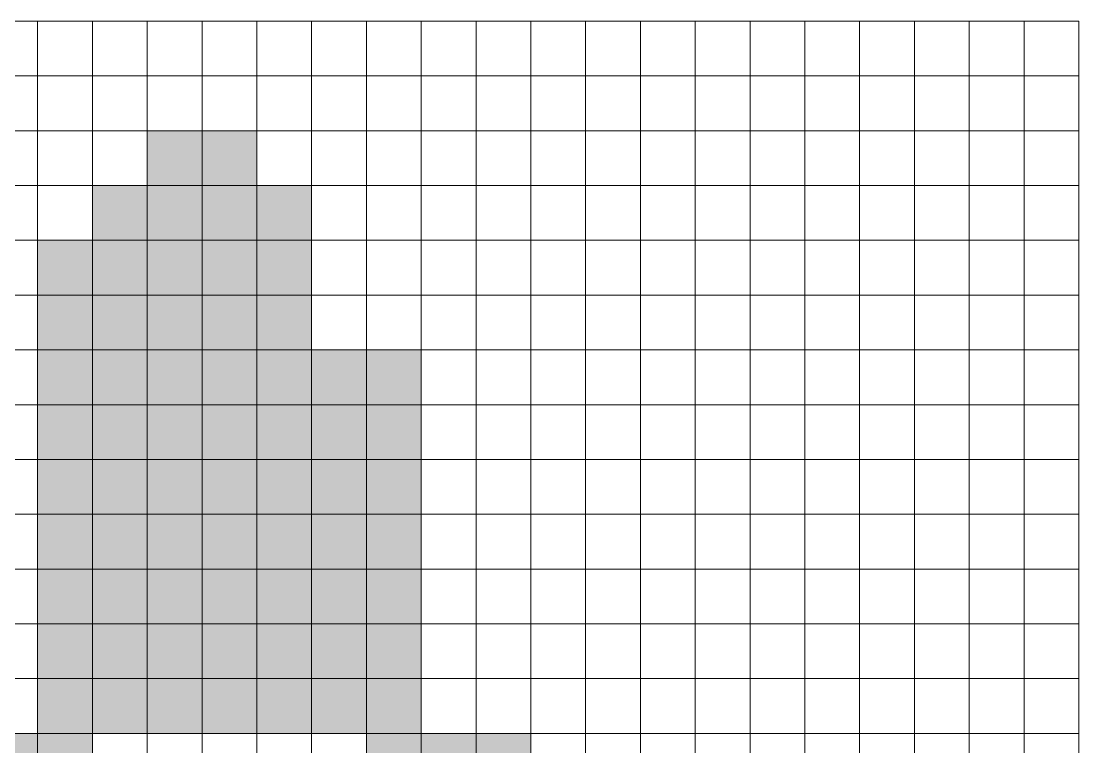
# Model space of a CAD drawing. Header units: millimetres. Extents: x 7481 to 272303, y 53290 to 107290.
# Drawn here: x 142739 to 162039, y 90045 to 103290 of the extents above; entities that cross this region are included whole.
import ezdxf

# ---------------------------------------------------------------- set-up
doc = ezdxf.new("R2010")
doc.units = ezdxf.units.MM
doc.layers.get('0').update_dxf_attribs({"lineweight": 0})
for name, color, linetype in [('l_square', 30, 'Continuous'), ('m_square', 40, 'Continuous'), ('o_building', 252, 'Continuous'), ('river', 140, 'Continuous')]:
    doc.layers.add(name, color=color, linetype=linetype)

msp = doc.modelspace()

# ---------------------------------------------------------------- hatches: boundary and pattern name
at = {"layer": 'l_square'}
h = msp.add_hatch(color=256, dxfattribs=at)
h.dxf.hatch_style = 1
h.paths.add_polyline_path([(151039, 90290), (150039, 90290), (150039, 89290), (151039, 89290)])
h = msp.add_hatch(color=256, dxfattribs=at)
h.dxf.hatch_style = 1
h.paths.add_polyline_path([(152039, 90290), (151039, 90290), (151039, 89290), (152039, 89290)])
at = {"layer": 'm_square'}
h = msp.add_hatch(color=256, dxfattribs=at)
h.dxf.hatch_style = 1
h.paths.add_polyline_path([(144039, 91290), (143039, 91290), (143039, 90290), (144039, 90290)])
h = msp.add_hatch(color=256, dxfattribs=at)
h.dxf.hatch_style = 1
h.paths.add_polyline_path([(144039, 90290), (143039, 90290), (143039, 89290), (144039, 89290)])
h = msp.add_hatch(color=256, dxfattribs=at)
h.dxf.hatch_style = 1
h.paths.add_polyline_path([(150039, 90290), (149039, 90290), (149039, 89290), (150039, 89290)])
at = {"layer": 'o_building'}
h = msp.add_hatch(color=256, dxfattribs=at)
h.dxf.hatch_style = 1
h.paths.add_polyline_path([(146039, 101290), (145039, 101290), (145039, 100290), (146039, 100290)])
h = msp.add_hatch(color=256, dxfattribs=at)
h.dxf.hatch_style = 1
h.paths.add_polyline_path([(147039, 101290), (146039, 101290), (146039, 100290), (147039, 100290)])
h = msp.add_hatch(color=256, dxfattribs=at)
h.dxf.hatch_style = 1
h.paths.add_polyline_path([(145039, 100290), (144039, 100290), (144039, 99290), (145039, 99290)])
h = msp.add_hatch(color=256, dxfattribs=at)
h.dxf.hatch_style = 1
h.paths.add_polyline_path([(146039, 100290), (145039, 100290), (145039, 99290), (146039, 99290)])
h = msp.add_hatch(color=256, dxfattribs=at)
h.dxf.hatch_style = 1
h.paths.add_polyline_path([(147039, 100290), (146039, 100290), (146039, 99290), (147039, 99290)])
h = msp.add_hatch(color=256, dxfattribs=at)
h.dxf.hatch_style = 1
h.paths.add_polyline_path([(148039, 100290), (147039, 100290), (147039, 99290), (148039, 99290)])
h = msp.add_hatch(color=256, dxfattribs=at)
h.dxf.hatch_style = 1
h.paths.add_polyline_path([(144039, 99290), (143039, 99290), (143039, 98290), (144039, 98290)])
h = msp.add_hatch(color=256, dxfattribs=at)
h.dxf.hatch_style = 1
h.paths.add_polyline_path([(145039, 99290), (144039, 99290), (144039, 98290), (145039, 98290)])
h = msp.add_hatch(color=256, dxfattribs=at)
h.dxf.hatch_style = 1
h.paths.add_polyline_path([(146039, 99290), (145039, 99290), (145039, 98290), (146039, 98290)])
h = msp.add_hatch(color=256, dxfattribs=at)
h.dxf.hatch_style = 1
h.paths.add_polyline_path([(147039, 99290), (146039, 99290), (146039, 98290), (147039, 98290)])
h = msp.add_hatch(color=256, dxfattribs=at)
h.dxf.hatch_style = 1
h.paths.add_polyline_path([(148039, 99290), (147039, 99290), (147039, 98290), (148039, 98290)])
h = msp.add_hatch(color=256, dxfattribs=at)
h.dxf.hatch_style = 1
h.paths.add_polyline_path([(144039, 98290), (143039, 98290), (143039, 97290), (144039, 97290)])
h = msp.add_hatch(color=256, dxfattribs=at)
h.dxf.hatch_style = 1
h.paths.add_polyline_path([(145039, 98290), (144039, 98290), (144039, 97290), (145039, 97290)])
h = msp.add_hatch(color=256, dxfattribs=at)
h.dxf.hatch_style = 1
h.paths.add_polyline_path([(146039, 98290), (145039, 98290), (145039, 97290), (146039, 97290)])
h = msp.add_hatch(color=256, dxfattribs=at)
h.dxf.hatch_style = 1
h.paths.add_polyline_path([(147039, 98290), (146039, 98290), (146039, 97290), (147039, 97290)])
h = msp.add_hatch(color=256, dxfattribs=at)
h.dxf.hatch_style = 1
h.paths.add_polyline_path([(148039, 98290), (147039, 98290), (147039, 97290), (148039, 97290)])
h = msp.add_hatch(color=256, dxfattribs=at)
h.dxf.hatch_style = 1
h.paths.add_polyline_path([(144039, 97290), (143039, 97290), (143039, 96290), (144039, 96290)])
h = msp.add_hatch(color=256, dxfattribs=at)
h.dxf.hatch_style = 1
h.paths.add_polyline_path([(145039, 97290), (144039, 97290), (144039, 96290), (145039, 96290)])
h = msp.add_hatch(color=256, dxfattribs=at)
h.dxf.hatch_style = 1
h.paths.add_polyline_path([(146039, 97290), (145039, 97290), (145039, 96290), (146039, 96290)])
h = msp.add_hatch(color=256, dxfattribs=at)
h.dxf.hatch_style = 1
h.paths.add_polyline_path([(147039, 97290), (146039, 97290), (146039, 96290), (147039, 96290)])
h = msp.add_hatch(color=256, dxfattribs=at)
h.dxf.hatch_style = 1
h.paths.add_polyline_path([(148039, 97290), (147039, 97290), (147039, 96290), (148039, 96290)])
h = msp.add_hatch(color=256, dxfattribs=at)
h.dxf.hatch_style = 1
h.paths.add_polyline_path([(149039, 97290), (148039, 97290), (148039, 96290), (149039, 96290)])
h = msp.add_hatch(color=256, dxfattribs=at)
h.dxf.hatch_style = 1
h.paths.add_polyline_path([(150039, 97290), (149039, 97290), (149039, 96290), (150039, 96290)])
h = msp.add_hatch(color=256, dxfattribs=at)
h.dxf.hatch_style = 1
h.paths.add_polyline_path([(144039, 96290), (143039, 96290), (143039, 95290), (144039, 95290)])
h = msp.add_hatch(color=256, dxfattribs=at)
h.dxf.hatch_style = 1
h.paths.add_polyline_path([(145039, 96290), (144039, 96290), (144039, 95290), (145039, 95290)])
h = msp.add_hatch(color=256, dxfattribs=at)
h.dxf.hatch_style = 1
h.paths.add_polyline_path([(146039, 96290), (145039, 96290), (145039, 95290), (146039, 95290)])
h = msp.add_hatch(color=256, dxfattribs=at)
h.dxf.hatch_style = 1
h.paths.add_polyline_path([(147039, 96290), (146039, 96290), (146039, 95290), (147039, 95290)])
h = msp.add_hatch(color=256, dxfattribs=at)
h.dxf.hatch_style = 1
h.paths.add_polyline_path([(148039, 96290), (147039, 96290), (147039, 95290), (148039, 95290)])
h = msp.add_hatch(color=256, dxfattribs=at)
h.dxf.hatch_style = 1
h.paths.add_polyline_path([(149039, 96290), (148039, 96290), (148039, 95290), (149039, 95290)])
h = msp.add_hatch(color=256, dxfattribs=at)
h.dxf.hatch_style = 1
h.paths.add_polyline_path([(150039, 96290), (149039, 96290), (149039, 95290), (150039, 95290)])
h = msp.add_hatch(color=256, dxfattribs=at)
h.dxf.hatch_style = 1
h.paths.add_polyline_path([(144039, 95290), (143039, 95290), (143039, 94290), (144039, 94290)])
h = msp.add_hatch(color=256, dxfattribs=at)
h.dxf.hatch_style = 1
h.paths.add_polyline_path([(145039, 95290), (144039, 95290), (144039, 94290), (145039, 94290)])
h = msp.add_hatch(color=256, dxfattribs=at)
h.dxf.hatch_style = 1
h.paths.add_polyline_path([(146039, 95290), (145039, 95290), (145039, 94290), (146039, 94290)])
h = msp.add_hatch(color=256, dxfattribs=at)
h.dxf.hatch_style = 1
h.paths.add_polyline_path([(147039, 95290), (146039, 95290), (146039, 94290), (147039, 94290)])
h = msp.add_hatch(color=256, dxfattribs=at)
h.dxf.hatch_style = 1
h.paths.add_polyline_path([(148039, 95290), (147039, 95290), (147039, 94290), (148039, 94290)])
h = msp.add_hatch(color=256, dxfattribs=at)
h.dxf.hatch_style = 1
h.paths.add_polyline_path([(149039, 95290), (148039, 95290), (148039, 94290), (149039, 94290)])
h = msp.add_hatch(color=256, dxfattribs=at)
h.dxf.hatch_style = 1
h.paths.add_polyline_path([(150039, 95290), (149039, 95290), (149039, 94290), (150039, 94290)])
h = msp.add_hatch(color=256, dxfattribs=at)
h.dxf.hatch_style = 1
h.paths.add_polyline_path([(144039, 94290), (143039, 94290), (143039, 93290), (144039, 93290)])
h = msp.add_hatch(color=256, dxfattribs=at)
h.dxf.hatch_style = 1
h.paths.add_polyline_path([(145039, 94290), (144039, 94290), (144039, 93290), (145039, 93290)])
h = msp.add_hatch(color=256, dxfattribs=at)
h.dxf.hatch_style = 1
h.paths.add_polyline_path([(146039, 94290), (145039, 94290), (145039, 93290), (146039, 93290)])
h = msp.add_hatch(color=256, dxfattribs=at)
h.dxf.hatch_style = 1
h.paths.add_polyline_path([(147039, 94290), (146039, 94290), (146039, 93290), (147039, 93290)])
h = msp.add_hatch(color=256, dxfattribs=at)
h.dxf.hatch_style = 1
h.paths.add_polyline_path([(148039, 94290), (147039, 94290), (147039, 93290), (148039, 93290)])
h = msp.add_hatch(color=256, dxfattribs=at)
h.dxf.hatch_style = 1
h.paths.add_polyline_path([(149039, 94290), (148039, 94290), (148039, 93290), (149039, 93290)])
h = msp.add_hatch(color=256, dxfattribs=at)
h.dxf.hatch_style = 1
h.paths.add_polyline_path([(150039, 94290), (149039, 94290), (149039, 93290), (150039, 93290)])
h = msp.add_hatch(color=256, dxfattribs=at)
h.dxf.hatch_style = 1
h.paths.add_polyline_path([(144039, 93290), (143039, 93290), (143039, 92290), (144039, 92290)])
h = msp.add_hatch(color=256, dxfattribs=at)
h.dxf.hatch_style = 1
h.paths.add_polyline_path([(145039, 93290), (144039, 93290), (144039, 92290), (145039, 92290)])
h = msp.add_hatch(color=256, dxfattribs=at)
h.dxf.hatch_style = 1
h.paths.add_polyline_path([(146039, 93290), (145039, 93290), (145039, 92290), (146039, 92290)])
h = msp.add_hatch(color=256, dxfattribs=at)
h.dxf.hatch_style = 1
h.paths.add_polyline_path([(147039, 93290), (146039, 93290), (146039, 92290), (147039, 92290)])
h = msp.add_hatch(color=256, dxfattribs=at)
h.dxf.hatch_style = 1
h.paths.add_polyline_path([(148039, 93290), (147039, 93290), (147039, 92290), (148039, 92290)])
h = msp.add_hatch(color=256, dxfattribs=at)
h.dxf.hatch_style = 1
h.paths.add_polyline_path([(149039, 93290), (148039, 93290), (148039, 92290), (149039, 92290)])
h = msp.add_hatch(color=256, dxfattribs=at)
h.dxf.hatch_style = 1
h.paths.add_polyline_path([(150039, 93290), (149039, 93290), (149039, 92290), (150039, 92290)])
h = msp.add_hatch(color=256, dxfattribs=at)
h.dxf.hatch_style = 1
h.paths.add_polyline_path([(144039, 92290), (143039, 92290), (143039, 91290), (144039, 91290)])
h = msp.add_hatch(color=256, dxfattribs=at)
h.dxf.hatch_style = 1
h.paths.add_polyline_path([(145039, 92290), (144039, 92290), (144039, 91290), (145039, 91290)])
h = msp.add_hatch(color=256, dxfattribs=at)
h.dxf.hatch_style = 1
h.paths.add_polyline_path([(146039, 92290), (145039, 92290), (145039, 91290), (146039, 91290)])
h = msp.add_hatch(color=256, dxfattribs=at)
h.dxf.hatch_style = 1
h.paths.add_polyline_path([(147039, 92290), (146039, 92290), (146039, 91290), (147039, 91290)])
h = msp.add_hatch(color=256, dxfattribs=at)
h.dxf.hatch_style = 1
h.paths.add_polyline_path([(148039, 92290), (147039, 92290), (147039, 91290), (148039, 91290)])
h = msp.add_hatch(color=256, dxfattribs=at)
h.dxf.hatch_style = 1
h.paths.add_polyline_path([(149039, 92290), (148039, 92290), (148039, 91290), (149039, 91290)])
h = msp.add_hatch(color=256, dxfattribs=at)
h.dxf.hatch_style = 1
h.paths.add_polyline_path([(150039, 92290), (149039, 92290), (149039, 91290), (150039, 91290)])
h = msp.add_hatch(color=256, dxfattribs=at)
h.dxf.hatch_style = 1
h.paths.add_polyline_path([(145039, 91290), (144039, 91290), (144039, 90290), (145039, 90290)])
h = msp.add_hatch(color=256, dxfattribs=at)
h.dxf.hatch_style = 1
h.paths.add_polyline_path([(146039, 91290), (145039, 91290), (145039, 90290), (146039, 90290)])
h = msp.add_hatch(color=256, dxfattribs=at)
h.dxf.hatch_style = 1
h.paths.add_polyline_path([(147039, 91290), (146039, 91290), (146039, 90290), (147039, 90290)])
h = msp.add_hatch(color=256, dxfattribs=at)
h.dxf.hatch_style = 1
h.paths.add_polyline_path([(148039, 91290), (147039, 91290), (147039, 90290), (148039, 90290)])
h = msp.add_hatch(color=256, dxfattribs=at)
h.dxf.hatch_style = 1
h.paths.add_polyline_path([(149039, 91290), (148039, 91290), (148039, 90290), (149039, 90290)])
h = msp.add_hatch(color=256, dxfattribs=at)
h.dxf.hatch_style = 1
h.paths.add_polyline_path([(150039, 91290), (149039, 91290), (149039, 90290), (150039, 90290)])
at = {"layer": 'river'}
h = msp.add_hatch(color=256, dxfattribs=at)
h.dxf.hatch_style = 1
h.paths.add_polyline_path([(143039, 90290), (142039, 90290), (142039, 89290), (143039, 89290)])

# ---------------------------------------------------------------- linework, layer by layer
for points in [[(142039, 102290), (143039, 102290), (143039, 103290), (142039, 103290)], [(143039, 102290), (144039, 102290), (144039, 103290), (143039, 103290)], [(144039, 102290), (145039, 102290), (145039, 103290), (144039, 103290)], [(145039, 102290), (146039, 102290), (146039, 103290), (145039, 103290)], [(146039, 102290), (147039, 102290), (147039, 103290), (146039, 103290)], [(147039, 102290), (148039, 102290), (148039, 103290), (147039, 103290)], [(148039, 102290), (149039, 102290), (149039, 103290), (148039, 103290)], [(149039, 102290), (150039, 102290), (150039, 103290), (149039, 103290)], [(150039, 102290), (151039, 102290), (151039, 103290), (150039, 103290)], [(151039, 102290), (152039, 102290), (152039, 103290), (151039, 103290)], [(152039, 102290), (153039, 102290), (153039, 103290), (152039, 103290)], [(153039, 102290), (154039, 102290), (154039, 103290), (153039, 103290)], [(154039, 102290), (155039, 102290), (155039, 103290), (154039, 103290)], [(155039, 102290), (156039, 102290), (156039, 103290), (155039, 103290)], [(156039, 102290), (157039, 102290), (157039, 103290), (156039, 103290)], [(157039, 102290), (158039, 102290), (158039, 103290), (157039, 103290)], [(158039, 102290), (159039, 102290), (159039, 103290), (158039, 103290)], [(159039, 102290), (160039, 102290), (160039, 103290), (159039, 103290)], [(160039, 102290), (161039, 102290), (161039, 103290), (160039, 103290)], [(161039, 102290), (162039, 102290), (162039, 103290), (161039, 103290)], [(142039, 101290), (143039, 101290), (143039, 102290), (142039, 102290)], [(143039, 101290), (144039, 101290), (144039, 102290), (143039, 102290)], [(144039, 101290), (145039, 101290), (145039, 102290), (144039, 102290)], [(145039, 101290), (146039, 101290), (146039, 102290), (145039, 102290)], [(146039, 101290), (147039, 101290), (147039, 102290), (146039, 102290)], [(147039, 101290), (148039, 101290), (148039, 102290), (147039, 102290)], [(148039, 101290), (149039, 101290), (149039, 102290), (148039, 102290)], [(149039, 101290), (150039, 101290), (150039, 102290), (149039, 102290)], [(150039, 101290), (151039, 101290), (151039, 102290), (150039, 102290)], [(151039, 101290), (152039, 101290), (152039, 102290), (151039, 102290)], [(152039, 101290), (153039, 101290), (153039, 102290), (152039, 102290)], [(153039, 101290), (154039, 101290), (154039, 102290), (153039, 102290)], [(154039, 101290), (155039, 101290), (155039, 102290), (154039, 102290)], [(155039, 101290), (156039, 101290), (156039, 102290), (155039, 102290)], [(156039, 101290), (157039, 101290), (157039, 102290), (156039, 102290)], [(157039, 101290), (158039, 101290), (158039, 102290), (157039, 102290)], [(158039, 101290), (159039, 101290), (159039, 102290), (158039, 102290)], [(159039, 101290), (160039, 101290), (160039, 102290), (159039, 102290)], [(160039, 101290), (161039, 101290), (161039, 102290), (160039, 102290)], [(161039, 101290), (162039, 101290), (162039, 102290), (161039, 102290)], [(142039, 100290), (143039, 100290), (143039, 101290), (142039, 101290)], [(143039, 100290), (144039, 100290), (144039, 101290), (143039, 101290)], [(144039, 100290), (145039, 100290), (145039, 101290), (144039, 101290)], [(145039, 100290), (146039, 100290), (146039, 101290), (145039, 101290)], [(146039, 100290), (147039, 100290), (147039, 101290), (146039, 101290)], [(147039, 100290), (148039, 100290), (148039, 101290), (147039, 101290)], [(148039, 100290), (149039, 100290), (149039, 101290), (148039, 101290)], [(149039, 100290), (150039, 100290), (150039, 101290), (149039, 101290)], [(150039, 100290), (151039, 100290), (151039, 101290), (150039, 101290)], [(151039, 100290), (152039, 100290), (152039, 101290), (151039, 101290)], [(152039, 100290), (153039, 100290), (153039, 101290), (152039, 101290)], [(153039, 100290), (154039, 100290), (154039, 101290), (153039, 101290)], [(154039, 100290), (155039, 100290), (155039, 101290), (154039, 101290)], [(155039, 100290), (156039, 100290), (156039, 101290), (155039, 101290)], [(156039, 100290), (157039, 100290), (157039, 101290), (156039, 101290)], [(157039, 100290), (158039, 100290), (158039, 101290), (157039, 101290)], [(158039, 100290), (159039, 100290), (159039, 101290), (158039, 101290)], [(159039, 100290), (160039, 100290), (160039, 101290), (159039, 101290)], [(160039, 100290), (161039, 100290), (161039, 101290), (160039, 101290)], [(161039, 100290), (162039, 100290), (162039, 101290), (161039, 101290)], [(142039, 99290), (143039, 99290), (143039, 100290), (142039, 100290)], [(143039, 99290), (144039, 99290), (144039, 100290), (143039, 100290)], [(144039, 99290), (145039, 99290), (145039, 100290), (144039, 100290)], [(145039, 99290), (146039, 99290), (146039, 100290), (145039, 100290)], [(146039, 99290), (147039, 99290), (147039, 100290), (146039, 100290)], [(147039, 99290), (148039, 99290), (148039, 100290), (147039, 100290)], [(148039, 99290), (149039, 99290), (149039, 100290), (148039, 100290)], [(149039, 99290), (150039, 99290), (150039, 100290), (149039, 100290)], [(150039, 99290), (151039, 99290), (151039, 100290), (150039, 100290)], [(151039, 99290), (152039, 99290), (152039, 100290), (151039, 100290)], [(152039, 99290), (153039, 99290), (153039, 100290), (152039, 100290)], [(153039, 99290), (154039, 99290), (154039, 100290), (153039, 100290)], [(154039, 99290), (155039, 99290), (155039, 100290), (154039, 100290)], [(155039, 99290), (156039, 99290), (156039, 100290), (155039, 100290)], [(156039, 99290), (157039, 99290), (157039, 100290), (156039, 100290)], [(157039, 99290), (158039, 99290), (158039, 100290), (157039, 100290)], [(158039, 99290), (159039, 99290), (159039, 100290), (158039, 100290)], [(159039, 99290), (160039, 99290), (160039, 100290), (159039, 100290)], [(160039, 99290), (161039, 99290), (161039, 100290), (160039, 100290)], [(161039, 99290), (162039, 99290), (162039, 100290), (161039, 100290)], [(142039, 98290), (143039, 98290), (143039, 99290), (142039, 99290)], [(143039, 98290), (144039, 98290), (144039, 99290), (143039, 99290)], [(144039, 98290), (145039, 98290), (145039, 99290), (144039, 99290)], [(145039, 98290), (146039, 98290), (146039, 99290), (145039, 99290)], [(146039, 98290), (147039, 98290), (147039, 99290), (146039, 99290)], [(147039, 98290), (148039, 98290), (148039, 99290), (147039, 99290)], [(148039, 98290), (149039, 98290), (149039, 99290), (148039, 99290)], [(149039, 98290), (150039, 98290), (150039, 99290), (149039, 99290)], [(150039, 98290), (151039, 98290), (151039, 99290), (150039, 99290)], [(151039, 98290), (152039, 98290), (152039, 99290), (151039, 99290)], [(152039, 98290), (153039, 98290), (153039, 99290), (152039, 99290)], [(153039, 98290), (154039, 98290), (154039, 99290), (153039, 99290)], [(154039, 98290), (155039, 98290), (155039, 99290), (154039, 99290)], [(155039, 98290), (156039, 98290), (156039, 99290), (155039, 99290)], [(156039, 98290), (157039, 98290), (157039, 99290), (156039, 99290)], [(157039, 98290), (158039, 98290), (158039, 99290), (157039, 99290)], [(158039, 98290), (159039, 98290), (159039, 99290), (158039, 99290)], [(159039, 98290), (160039, 98290), (160039, 99290), (159039, 99290)], [(160039, 98290), (161039, 98290), (161039, 99290), (160039, 99290)], [(161039, 98290), (162039, 98290), (162039, 99290), (161039, 99290)], [(142039, 97290), (143039, 97290), (143039, 98290), (142039, 98290)], [(143039, 97290), (144039, 97290), (144039, 98290), (143039, 98290)], [(144039, 97290), (145039, 97290), (145039, 98290), (144039, 98290)], [(145039, 97290), (146039, 97290), (146039, 98290), (145039, 98290)], [(146039, 97290), (147039, 97290), (147039, 98290), (146039, 98290)], [(147039, 97290), (148039, 97290), (148039, 98290), (147039, 98290)], [(148039, 97290), (149039, 97290), (149039, 98290), (148039, 98290)], [(149039, 97290), (150039, 97290), (150039, 98290), (149039, 98290)], [(150039, 97290), (151039, 97290), (151039, 98290), (150039, 98290)], [(151039, 97290), (152039, 97290), (152039, 98290), (151039, 98290)], [(152039, 97290), (153039, 97290), (153039, 98290), (152039, 98290)], [(153039, 97290), (154039, 97290), (154039, 98290), (153039, 98290)], [(154039, 97290), (155039, 97290), (155039, 98290), (154039, 98290)], [(155039, 97290), (156039, 97290), (156039, 98290), (155039, 98290)], [(156039, 97290), (157039, 97290), (157039, 98290), (156039, 98290)], [(157039, 97290), (158039, 97290), (158039, 98290), (157039, 98290)], [(158039, 97290), (159039, 97290), (159039, 98290), (158039, 98290)], [(159039, 97290), (160039, 97290), (160039, 98290), (159039, 98290)], [(160039, 97290), (161039, 97290), (161039, 98290), (160039, 98290)], [(161039, 97290), (162039, 97290), (162039, 98290), (161039, 98290)], [(142039, 96290), (143039, 96290), (143039, 97290), (142039, 97290)], [(143039, 96290), (144039, 96290), (144039, 97290), (143039, 97290)], [(144039, 96290), (145039, 96290), (145039, 97290), (144039, 97290)], [(145039, 96290), (146039, 96290), (146039, 97290), (145039, 97290)], [(146039, 96290), (147039, 96290), (147039, 97290), (146039, 97290)], [(147039, 96290), (148039, 96290), (148039, 97290), (147039, 97290)], [(148039, 96290), (149039, 96290), (149039, 97290), (148039, 97290)], [(149039, 96290), (150039, 96290), (150039, 97290), (149039, 97290)], [(150039, 96290), (151039, 96290), (151039, 97290), (150039, 97290)], [(151039, 96290), (152039, 96290), (152039, 97290), (151039, 97290)], [(152039, 96290), (153039, 96290), (153039, 97290), (152039, 97290)], [(153039, 96290), (154039, 96290), (154039, 97290), (153039, 97290)], [(154039, 96290), (155039, 96290), (155039, 97290), (154039, 97290)], [(155039, 96290), (156039, 96290), (156039, 97290), (155039, 97290)], [(156039, 96290), (157039, 96290), (157039, 97290), (156039, 97290)], [(157039, 96290), (158039, 96290), (158039, 97290), (157039, 97290)], [(158039, 96290), (159039, 96290), (159039, 97290), (158039, 97290)], [(159039, 96290), (160039, 96290), (160039, 97290), (159039, 97290)], [(160039, 96290), (161039, 96290), (161039, 97290), (160039, 97290)], [(161039, 96290), (162039, 96290), (162039, 97290), (161039, 97290)], [(142039, 95290), (143039, 95290), (143039, 96290), (142039, 96290)], [(143039, 95290), (144039, 95290), (144039, 96290), (143039, 96290)], [(144039, 95290), (145039, 95290), (145039, 96290), (144039, 96290)], [(145039, 95290), (146039, 95290), (146039, 96290), (145039, 96290)], [(146039, 95290), (147039, 95290), (147039, 96290), (146039, 96290)], [(147039, 95290), (148039, 95290), (148039, 96290), (147039, 96290)], [(148039, 95290), (149039, 95290), (149039, 96290), (148039, 96290)], [(149039, 95290), (150039, 95290), (150039, 96290), (149039, 96290)], [(150039, 95290), (151039, 95290), (151039, 96290), (150039, 96290)], [(151039, 95290), (152039, 95290), (152039, 96290), (151039, 96290)], [(152039, 95290), (153039, 95290), (153039, 96290), (152039, 96290)], [(153039, 95290), (154039, 95290), (154039, 96290), (153039, 96290)], [(154039, 95290), (155039, 95290), (155039, 96290), (154039, 96290)], [(155039, 95290), (156039, 95290), (156039, 96290), (155039, 96290)], [(156039, 95290), (157039, 95290), (157039, 96290), (156039, 96290)], [(157039, 95290), (158039, 95290), (158039, 96290), (157039, 96290)], [(158039, 95290), (159039, 95290), (159039, 96290), (158039, 96290)], [(159039, 95290), (160039, 95290), (160039, 96290), (159039, 96290)], [(160039, 95290), (161039, 95290), (161039, 96290), (160039, 96290)], [(161039, 95290), (162039, 95290), (162039, 96290), (161039, 96290)], [(142039, 94290), (143039, 94290), (143039, 95290), (142039, 95290)], [(143039, 94290), (144039, 94290), (144039, 95290), (143039, 95290)], [(144039, 94290), (145039, 94290), (145039, 95290), (144039, 95290)], [(145039, 94290), (146039, 94290), (146039, 95290), (145039, 95290)], [(146039, 94290), (147039, 94290), (147039, 95290), (146039, 95290)], [(147039, 94290), (148039, 94290), (148039, 95290), (147039, 95290)], [(148039, 94290), (149039, 94290), (149039, 95290), (148039, 95290)], [(149039, 94290), (150039, 94290), (150039, 95290), (149039, 95290)], [(150039, 94290), (151039, 94290), (151039, 95290), (150039, 95290)], [(151039, 94290), (152039, 94290), (152039, 95290), (151039, 95290)], [(152039, 94290), (153039, 94290), (153039, 95290), (152039, 95290)], [(153039, 94290), (154039, 94290), (154039, 95290), (153039, 95290)], [(154039, 94290), (155039, 94290), (155039, 95290), (154039, 95290)], [(155039, 94290), (156039, 94290), (156039, 95290), (155039, 95290)], [(156039, 94290), (157039, 94290), (157039, 95290), (156039, 95290)], [(157039, 94290), (158039, 94290), (158039, 95290), (157039, 95290)], [(158039, 94290), (159039, 94290), (159039, 95290), (158039, 95290)], [(159039, 94290), (160039, 94290), (160039, 95290), (159039, 95290)], [(160039, 94290), (161039, 94290), (161039, 95290), (160039, 95290)], [(161039, 94290), (162039, 94290), (162039, 95290), (161039, 95290)], [(142039, 93290), (143039, 93290), (143039, 94290), (142039, 94290)], [(143039, 93290), (144039, 93290), (144039, 94290), (143039, 94290)], [(144039, 93290), (145039, 93290), (145039, 94290), (144039, 94290)], [(145039, 93290), (146039, 93290), (146039, 94290), (145039, 94290)], [(146039, 93290), (147039, 93290), (147039, 94290), (146039, 94290)], [(147039, 93290), (148039, 93290), (148039, 94290), (147039, 94290)], [(148039, 93290), (149039, 93290), (149039, 94290), (148039, 94290)], [(149039, 93290), (150039, 93290), (150039, 94290), (149039, 94290)], [(150039, 93290), (151039, 93290), (151039, 94290), (150039, 94290)], [(151039, 93290), (152039, 93290), (152039, 94290), (151039, 94290)], [(152039, 93290), (153039, 93290), (153039, 94290), (152039, 94290)], [(153039, 93290), (154039, 93290), (154039, 94290), (153039, 94290)], [(154039, 93290), (155039, 93290), (155039, 94290), (154039, 94290)], [(155039, 93290), (156039, 93290), (156039, 94290), (155039, 94290)], [(156039, 93290), (157039, 93290), (157039, 94290), (156039, 94290)], [(157039, 93290), (158039, 93290), (158039, 94290), (157039, 94290)], [(158039, 93290), (159039, 93290), (159039, 94290), (158039, 94290)], [(159039, 93290), (160039, 93290), (160039, 94290), (159039, 94290)], [(160039, 93290), (161039, 93290), (161039, 94290), (160039, 94290)], [(161039, 93290), (162039, 93290), (162039, 94290), (161039, 94290)], [(142039, 92290), (143039, 92290), (143039, 93290), (142039, 93290)], [(143039, 92290), (144039, 92290), (144039, 93290), (143039, 93290)], [(144039, 92290), (145039, 92290), (145039, 93290), (144039, 93290)], [(145039, 92290), (146039, 92290), (146039, 93290), (145039, 93290)], [(146039, 92290), (147039, 92290), (147039, 93290), (146039, 93290)], [(147039, 92290), (148039, 92290), (148039, 93290), (147039, 93290)], [(148039, 92290), (149039, 92290), (149039, 93290), (148039, 93290)], [(149039, 92290), (150039, 92290), (150039, 93290), (149039, 93290)], [(150039, 92290), (151039, 92290), (151039, 93290), (150039, 93290)], [(151039, 92290), (152039, 92290), (152039, 93290), (151039, 93290)], [(152039, 92290), (153039, 92290), (153039, 93290), (152039, 93290)], [(153039, 92290), (154039, 92290), (154039, 93290), (153039, 93290)], [(154039, 92290), (155039, 92290), (155039, 93290), (154039, 93290)], [(155039, 92290), (156039, 92290), (156039, 93290), (155039, 93290)], [(156039, 92290), (157039, 92290), (157039, 93290), (156039, 93290)], [(157039, 92290), (158039, 92290), (158039, 93290), (157039, 93290)], [(158039, 92290), (159039, 92290), (159039, 93290), (158039, 93290)], [(159039, 92290), (160039, 92290), (160039, 93290), (159039, 93290)], [(160039, 92290), (161039, 92290), (161039, 93290), (160039, 93290)], [(161039, 92290), (162039, 92290), (162039, 93290), (161039, 93290)], [(142039, 91290), (143039, 91290), (143039, 92290), (142039, 92290)], [(143039, 91290), (144039, 91290), (144039, 92290), (143039, 92290)], [(144039, 91290), (145039, 91290), (145039, 92290), (144039, 92290)], [(145039, 91290), (146039, 91290), (146039, 92290), (145039, 92290)], [(146039, 91290), (147039, 91290), (147039, 92290), (146039, 92290)], [(147039, 91290), (148039, 91290), (148039, 92290), (147039, 92290)], [(148039, 91290), (149039, 91290), (149039, 92290), (148039, 92290)], [(149039, 91290), (150039, 91290), (150039, 92290), (149039, 92290)], [(150039, 91290), (151039, 91290), (151039, 92290), (150039, 92290)], [(151039, 91290), (152039, 91290), (152039, 92290), (151039, 92290)], [(152039, 91290), (153039, 91290), (153039, 92290), (152039, 92290)], [(153039, 91290), (154039, 91290), (154039, 92290), (153039, 92290)], [(154039, 91290), (155039, 91290), (155039, 92290), (154039, 92290)], [(155039, 91290), (156039, 91290), (156039, 92290), (155039, 92290)], [(156039, 91290), (157039, 91290), (157039, 92290), (156039, 92290)], [(157039, 91290), (158039, 91290), (158039, 92290), (157039, 92290)], [(158039, 91290), (159039, 91290), (159039, 92290), (158039, 92290)], [(159039, 91290), (160039, 91290), (160039, 92290), (159039, 92290)], [(160039, 91290), (161039, 91290), (161039, 92290), (160039, 92290)], [(161039, 91290), (162039, 91290), (162039, 92290), (161039, 92290)], [(142039, 90290), (143039, 90290), (143039, 91290), (142039, 91290)], [(143039, 90290), (144039, 90290), (144039, 91290), (143039, 91290)], [(144039, 90290), (145039, 90290), (145039, 91290), (144039, 91290)], [(145039, 90290), (146039, 90290), (146039, 91290), (145039, 91290)], [(146039, 90290), (147039, 90290), (147039, 91290), (146039, 91290)], [(147039, 90290), (148039, 90290), (148039, 91290), (147039, 91290)], [(148039, 90290), (149039, 90290), (149039, 91290), (148039, 91290)], [(149039, 90290), (150039, 90290), (150039, 91290), (149039, 91290)], [(150039, 90290), (151039, 90290), (151039, 91290), (150039, 91290)], [(151039, 90290), (152039, 90290), (152039, 91290), (151039, 91290)], [(152039, 90290), (153039, 90290), (153039, 91290), (152039, 91290)], [(153039, 90290), (154039, 90290), (154039, 91290), (153039, 91290)], [(154039, 90290), (155039, 90290), (155039, 91290), (154039, 91290)], [(155039, 90290), (156039, 90290), (156039, 91290), (155039, 91290)], [(156039, 90290), (157039, 90290), (157039, 91290), (156039, 91290)], [(157039, 90290), (158039, 90290), (158039, 91290), (157039, 91290)], [(158039, 90290), (159039, 90290), (159039, 91290), (158039, 91290)], [(159039, 90290), (160039, 90290), (160039, 91290), (159039, 91290)], [(160039, 90290), (161039, 90290), (161039, 91290), (160039, 91290)], [(161039, 90290), (162039, 90290), (162039, 91290), (161039, 91290)], [(142039, 89290), (143039, 89290), (143039, 90290), (142039, 90290)], [(143039, 89290), (144039, 89290), (144039, 90290), (143039, 90290)], [(144039, 89290), (145039, 89290), (145039, 90290), (144039, 90290)], [(145039, 89290), (146039, 89290), (146039, 90290), (145039, 90290)], [(146039, 89290), (147039, 89290), (147039, 90290), (146039, 90290)], [(147039, 89290), (148039, 89290), (148039, 90290), (147039, 90290)], [(148039, 89290), (149039, 89290), (149039, 90290), (148039, 90290)], [(149039, 89290), (150039, 89290), (150039, 90290), (149039, 90290)], [(150039, 89290), (151039, 89290), (151039, 90290), (150039, 90290)], [(151039, 89290), (152039, 89290), (152039, 90290), (151039, 90290)], [(152039, 89290), (153039, 89290), (153039, 90290), (152039, 90290)], [(153039, 89290), (154039, 89290), (154039, 90290), (153039, 90290)], [(154039, 89290), (155039, 89290), (155039, 90290), (154039, 90290)], [(155039, 89290), (156039, 89290), (156039, 90290), (155039, 90290)], [(156039, 89290), (157039, 89290), (157039, 90290), (156039, 90290)], [(157039, 89290), (158039, 89290), (158039, 90290), (157039, 90290)], [(158039, 89290), (159039, 89290), (159039, 90290), (158039, 90290)], [(159039, 89290), (160039, 89290), (160039, 90290), (159039, 90290)], [(160039, 89290), (161039, 89290), (161039, 90290), (160039, 90290)], [(161039, 89290), (162039, 89290), (162039, 90290), (161039, 90290)]]:
    msp.add_lwpolyline(points, close=True)

doc.saveas('drawing.dxf')
